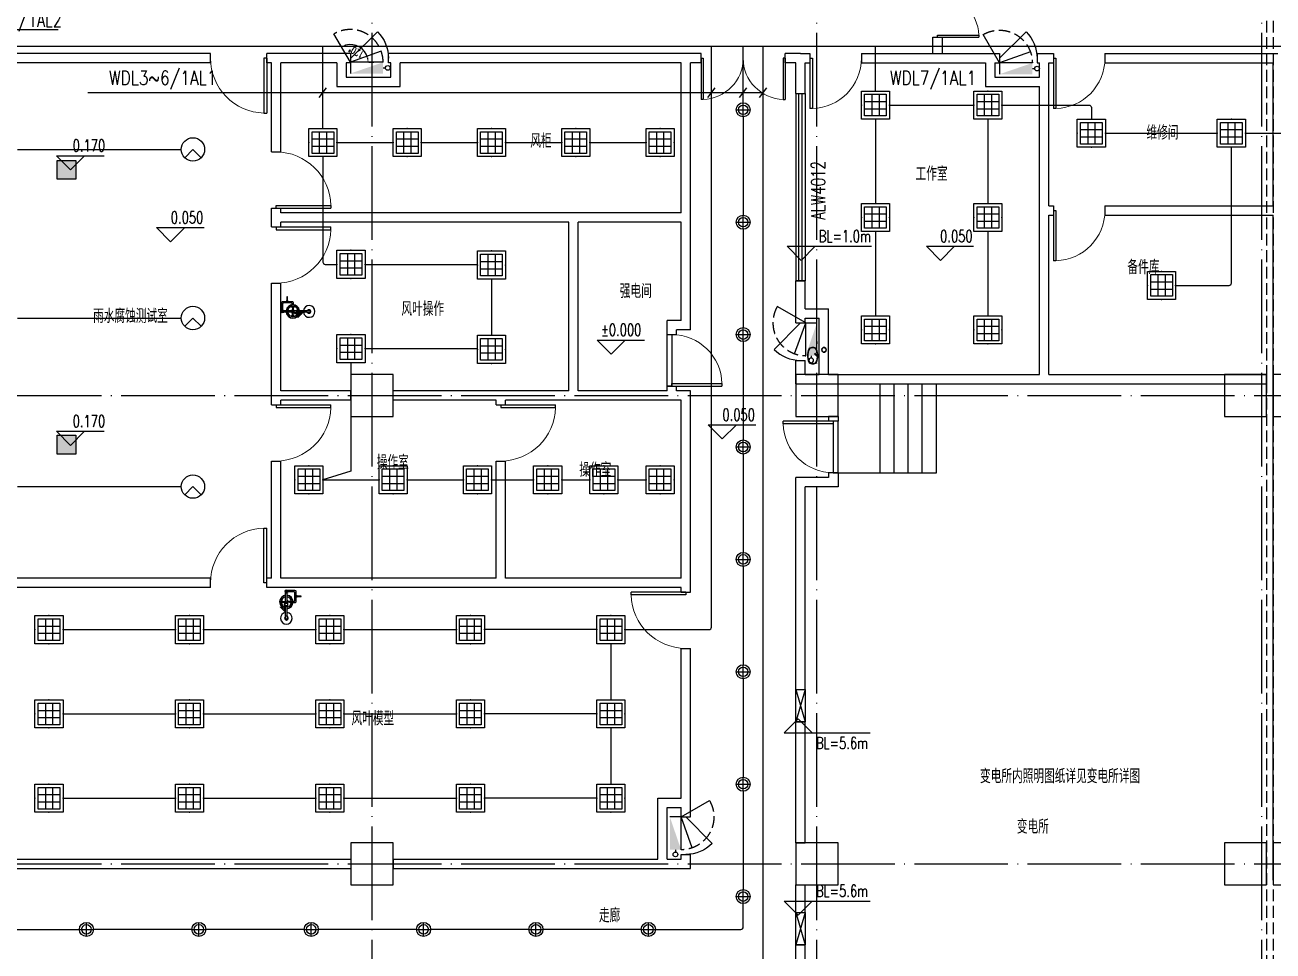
# Model space of a CAD drawing. Extents: x -621157 to 1764546, y -106808 to 741893.
# Drawn here: x 211588 to 238240, y 8138 to 27911 of the extents above; entities that cross this region are included whole.
import ezdxf
from ezdxf import colors
from ezdxf.entities.mleader import LeaderData, LeaderLine
from ezdxf.enums import TextEntityAlignment as Align
from ezdxf.math import Vec2, Vec3

# ---------------------------------------------------------------- set-up
doc = ezdxf.new("R2010")
doc.units = 0
doc.header["$LTSCALE"] = 1000
doc.header["$MEASUREMENT"] = 0
doc.linetypes.add('XREF-A-101-平面图_t3$0$DASH', pattern=[0.35, 0.25, -0.1])
doc.linetypes.add('XREF-A-101-平面图_t3$0$DOTE', pattern=[2.42, 2, -0.2, 0.02, -0.2])
for name, color, linetype in [('0-底图', 7, 'Continuous'), ('A-吊顶图及精装修区域', 7, 'Continuous'), ('EQUIP-照明', 3, 'Continuous'), ('I-LIGHT', 3, 'Continuous'), ('SIG_TEXT', 2, 'Continuous'), ('TEL_TEXT', 7, 'Continuous'), ('WIRE-照明', 4, 'Continuous'), ('XREF-A-101-平面图_t3$0$1212121', 8, 'Continuous'), ('XREF-A-101-平面图_t3$0$A-COLUMN', 8, 'Continuous'), ('XREF-A-101-平面图_t3$0$A-DIM_ELEV', 8, 'Continuous'), ('XREF-A-101-平面图_t3$0$A-DOTE', 8, 'Continuous'), ('XREF-A-101-平面图_t3$0$A-DRWD', 8, 'Continuous'), ('XREF-A-101-平面图_t3$0$A-DRWD-TEXT', 8, 'Continuous'), ('XREF-A-101-平面图_t3$0$A-GROUND', 8, 'Continuous'), ('XREF-A-101-平面图_t3$0$A-PUB_HATCH', 8, 'Continuous'), ('XREF-A-101-平面图_t3$0$A-ROOM-CH', 8, 'Continuous'), ('XREF-A-101-平面图_t3$0$A-STAIR', 8, 'Continuous'), ('XREF-A-101-平面图_t3$0$A-WALL', 8, 'Continuous'), ('XREF-A-101-平面图_t3$0$A-WINDOW', 8, 'Continuous'), ('XREF-A-101-平面图_t3$0$I-WALL-GYPSUM', 8, 'Continuous'), ('XREF-A-101-平面图_t3$0$M-HOLE', 8, 'Continuous'), ('XREF-A-101-平面图_t3$0$P-EQUIPMENT', 8, 'Continuous'), ('XREF-A-101-平面图_t3$0$P-FOUNDATION', 8, 'XREF-A-101-平面图_t3$0$DASH'), ('XREF-A-101-平面图_t3$0$家具-实验室家具', 8, 'Continuous'), ('XREF-A-101-平面图_t3$0$水-尺寸', 8, 'Continuous'), ('照明回路线', 1, 'Continuous'), ('设备-照明', 3, 'Continuous')]:
    doc.layers.add(name, color=color, linetype=linetype)
doc.styles.add('_TCH_LABEL', font='COMPLEX', dxfattribs={"bigfont": 'GBCBIG'})
doc.styles.add('_TEL_DIM', font='SIMPLEX', dxfattribs={"width": 0.8, "height": 3.5, "bigfont": 'HZTXT'})
doc.styles.add('DIM_FONT', font='ROMANS', dxfattribs={"width": 0.8, "bigfont": 'HZDXC'})
doc.styles.add('E-FST', font='txt.shx', dxfattribs={"width": 0.75, "height": 250, "bigfont": '@@gbcbig.shx'})
doc.styles.get("Standard").update_dxf_attribs({"font": 'romans.shx', "bigfont": 'HZDXC.SHX'})
doc.styles.add('XREF-A-101-平面图_t3$0$-HZDXCROMANS', font='ROMANS.shx', dxfattribs={"bigfont": 'HZDXC.shx'})
doc.styles.add('XREF-A-101-平面图_t3$0$A-DIM_T3', font='SIMPLEX', dxfattribs={"width": 0.705882, "bigfont": 'GBCBIG'})
doc.styles.add('XREF-A-101-平面图_t3$0$A-STANDARD', font='SIMPLEX', dxfattribs={"bigfont": 'GBCBIG'})
doc.styles.add('XREF-A-101-平面图_t3$0$A-WIN-LABEL', font='SIMPLEX', dxfattribs={"bigfont": 'GBCBIG'})
doc.styles.add('XZC', font='SIMPLEX.SHX', dxfattribs={"width": 0.7, "bigfont": 'hztxt.shx'})
doc.linetypes.add('Ground', pattern='A,0.75,-0.125,[135,sr.shx,S=0.1,R=0,X=-0.15,Y=0],0.125,-0.125', length=1.125)
doc.linetypes.add('LED_LINE', pattern='A,12.7,-5.08,["LED",XZC,S=2.54,R=0,X=-2.54,Y=-1.27],-6.35', length=24.13)
doc.dimstyles.get("Standard").update_dxf_attribs({"dimscale": 100, "dimtxt": 3.5, "dimasz": 1, "dimexe": 2.5, "dimexo": 3, "dimgap": 1.5, "dimtad": 1, "dimdec": 0, "dimzin": 0, "dimdsep": 46, "dimtxsty": 'Standard', "dimblk": 'ARCHTICK', "dimcen": 0.09, "dimadec": 0, "dimazin": 0, "dimtfac": 1, "dimtdec": 0, "dimtix": 1, "dimtmove": 2, "dimatfit": 3, "dimfxl": 0, "dimtolj": 1, "dimtzin": 0, "dimarcsym": 0})
doc.dimstyles.new('XREF-A-101-平面图_t3$0$A-DIM-ANGLE-50', dxfattribs={"dimscale": 50, "dimtxt": 2.975, "dimasz": 2, "dimexe": 2.5, "dimexo": 3, "dimgap": 1, "dimtad": 3, "dimdec": 0, "dimzin": 0, "dimdsep": 46, "dimtxsty": 'XREF-A-101-平面图_t3$0$A-DIM_T3', "dimcen": 0.09, "dimclrt": 7, "dimazin": 2, "dimtfac": 1, "dimtdec": 0, "dimtix": 1, "dimtmove": 2, "dimatfit": 3, "dimfxl": 0, "dimtolj": 1, "dimtzin": 0, "dimarcsym": 0})

# ---------------------------------------------------------------- blocks, each defined once
blk = doc.blocks.new('XREF-A-101-平面图_t3$0$轴网')
at = {"layer": 'XREF-A-101-平面图_t3$0$A-DOTE', "linetype": 'XREF-A-101-平面图_t3$0$DOTE'}
for p, q in [((19000, -3300), (19000, 43300)), ((28500, -3300), (28500, 43300)), ((38000, -3300), (38000, 43300)), ((-3300, 20000), (69800, 20000)), ((-3300, 10000), (69800, 10000))]:
    blk.add_line(p, q, dxfattribs=at)
blk = doc.blocks.new('XREF-A-101-平面图_t3$0$ROOM')
at = {"layer": 'XREF-A-101-平面图_t3$0$A-ROOM-CH', "style": 'XREF-A-101-平面图_t3$0$-HZDXCROMANS', "width": 0.6}
for tag, p in [('中文房间名称', (0, -1000)), ('英文房间名称', (0, -1500))]:
    blk.add_attdef(tag, text='', height=300, dxfattribs=at).set_placement(p, align=Align.CENTER)
blk = doc.blocks.new('XREF-A-101-平面图_t3$0$柱网1F')
at = {"layer": 'XREF-A-101-平面图_t3$0$A-COLUMN'}
for points in [[(18550, -20450), (19450, -20450), (19450, -19550), (18550, -19550)], [(28050, -20450), (28950, -20450), (28950, -19550), (28050, -19550)], [(37200, -20450), (38100, -20450), (38100, -19550), (37200, -19550)], [(38240, -20450), (39140, -20450), (39140, -19550), (38240, -19550)], [(18550, -30450), (19450, -30450), (19450, -29550), (18550, -29550)], [(28050, -30450), (28950, -30450), (28950, -29550), (28050, -29550)], [(37200, -30450), (38100, -30450), (38100, -29550), (37200, -29550)], [(38240, -30450), (39140, -30450), (39140, -29550), (38240, -29550)]]:
    blk.add_lwpolyline(points, close=True, dxfattribs=at)
blk = doc.blocks.new('*D25269')
at = {"layer": 'Defpoints', "color": 0}
for p in [(453, 823), (240, 700), (240, 454), (484, 409)]:
    blk.add_point(p, dxfattribs=at)
at = {"layer": 'XREF-A-101-平面图_t3$0$水-尺寸', "color": 0, "linetype": 'ByBlock', "lineweight": -2}
for p, q in [((583, 898), (677, 952)), ((240, 304), (240, 195))]:
    blk.add_line(p, q, dxfattribs=at)
blk.add_arc((240, 700), 380, 285.1271, 14.8729, dxfattribs=at)
at = {"layer": 'XREF-A-101-平面图_t3$0$水-尺寸', "color": 0}
for points in [[(623, 804), (592, 791), (569, 890)], [(337, 350), (341, 317), (240, 320)]]:
    blk.add_solid(points, dxfattribs=at)
at = {"layer": 'XREF-A-101-平面图_t3$0$水-尺寸', "color": 7, "insert": (461, 572), "char_height": 148.8, "attachment_point": 5, "rotation": 60, "style": 'XREF-A-101-平面图_t3$0$A-DIM_T3'}
blk.add_mtext('\\A1;120%%d', dxfattribs=at)
blk = doc.blocks.new('_ArchTick')
at = {"color": 0, "linetype": 'ByBlock', "const_width": 0.4}
blk.add_lwpolyline([(-0.5, -0.5), (0.5, 0.5)], dxfattribs=at)
blk = doc.blocks.new('*D25423')
at = {"layer": 'Defpoints', "color": 0}
blk.add_point((0, 0), dxfattribs=at)
blk.add_point((0, 0), dxfattribs=at)
blk.add_point((0, 0), dxfattribs=at)
blk.add_point((0, 0), dxfattribs=at)
at = {"layer": 'XREF-A-101-平面图_t3$0$水-尺寸', "color": 0, "linetype": 'ByBlock', "lineweight": -2}
blk.add_line((0, 300), (0, 250), dxfattribs=at)
blk.add_line((0, 300), (0, 250), dxfattribs=at)
blk.add_arc((0, 0), 0, 180, 180, dxfattribs=at)
at = {"layer": 'XREF-A-101-平面图_t3$0$水-尺寸', "color": 0, "linetype": 'ByBlock', "lineweight": -2, "xscale": 100, "yscale": 100, "zscale": 100}
for rotation in [90, 90.00000000000001]:
    blk.add_blockref('_ArchTick', (0, 0), dxfattribs=dict(at, rotation=rotation))
at = {"layer": 'XREF-A-101-平面图_t3$0$水-尺寸', "color": 0, "insert": (0, 0), "char_height": 350, "attachment_point": 5}
blk.add_mtext('\\A1;0%%d', dxfattribs=at)
blk = doc.blocks.new('XREF-A-101-平面图_t3$0$rtgvb')
at = {"layer": 'XREF-A-101-平面图_t3$0$P-FOUNDATION', "color": 213, "linetype": 'Continuous'}
for points in [[(0, 0), (200, 0), (200, -690), (0, -690)], [(0, -4765), (200, -4765), (200, -5455), (0, -5455)]]:
    blk.add_lwpolyline(points, close=True, dxfattribs=at)
for points in [[(200, 0), (0, -690)], [(0, 0), (200, -690)], [(200, -4765), (0, -5455)], [(0, -4765), (200, -5455)]]:
    blk.add_lwpolyline(points, dxfattribs=at)
blk = doc.blocks.new('XREF-A-101-平面图_t3$0$Shower_plan')
at = {"layer": 'XREF-A-101-平面图_t3$0$1212121'}
for p, q in [((-20, -112), (-20, -94)), ((-16, -314), (-16, -120)), ((16, -314), (16, -120)), ((20, -112), (20, -94)), ((164, -90), (164, -66)), ((184, -114), (208, -114)), ((212, -177), (208, -177)), ((212, -199), (208, -199)), ((215, -184), (220, -184)), ((215, -193), (220, -193)), ((-94, -290), (-90, -290)), ((-75, -301), (-18, -302)), ((-75, -315), (-22, -315)), ((-34, -355), (-31, -355)), ((-34, -361), (-31, -361)), ((-16, -607), (-16, -396)), ((16, -607), (16, -396)), ((75, -302), (17, -302)), ((75, -316), (22, -316)), ((94, -327), (90, -327)), ((160, -297), (160, -321)), ((184, -274), (208, -274))]:
    blk.add_line(p, q, dxfattribs=at)
for points in [[(-22, -120), (-22, -112), (22, -112), (22, -120)], [(-37, -500), (-34, -500), (-34, -346), (-37, -346)], [(24, -388), (-24, -388), (-24, -338), (-22, -336), (22, -336), (24, -338)]]:
    blk.add_lwpolyline(points, close=True, dxfattribs=at)
for points in [[(143, -321), (184, -321, 0.414214), (208, -297), (208, -90, 0.414214), (184, -66), (23, -66)], [(143, -297), (160, -297, 0.414214), (184, -273), (184, -114, 0.414214), (160, -90), (23, -90)], [(-16, -530), (-128, -419, -1), (-122, -414)], [(-122, -414), (-53, -483, -1)], [(-111, -308, -0.092425), (-109, -301, -0.095768), (-106, -295, -0.100909), (-101, -292, -0.104872), (-94, -290, -0.001591), (-94, -290, -0.100909)], [(-93, -325, -0.034962), (-95, -325, -0.104872), (-101, -324, -0.100909), (-106, -320, -0.095768), (-110, -314, -0.092425), (-111, -308, -0.092425)], [(-37, -491), (-54, -491, -1), (-54, -483), (-37, -483)], [(-45, -491), (-16, -519, -1)], [(-37, -349, 0.153738), (-38, -347), (-43, -347, 0.078248), (-44, -349), (-44, -364, 0.153738), (-43, -367), (-38, -367, 0.153738), (-37, -364)], [(-23, -388), (-23, -395, 0.154019), (-19, -396), (19, -396, 0.154019), (23, -395), (23, -388)], [(92, -292, -0.034962), (94, -292, -0.104872), (100, -293, -0.100909), (106, -297, -0.095768), (109, -303, -0.092425), (110, -310, -0.092425)], [(110, -310, -0.092425), (109, -316, -0.095768), (105, -322, -0.100909), (100, -326, -0.104872), (94, -327, -0.001591), (94, -327, -0.100909)]]:
    blk.add_lwpolyline(points, format="xyb", dxfattribs=at)
for points in [[(212, -177), (214, -177), (215, -179), (215, -198), (214, -199)], [(212, -199), (214, -199), (215, -198), (215, -179), (214, -177)], [(-34, -491), (-28, -491), (-28, -483), (-34, -483)], [(-24, -371), (-31, -371), (-31, -346), (-24, -346)], [(-22, -336), (-22, -314), (22, -314), (22, -336)], [(-31, -657), (-20, -637)], [(20, -637), (31, -657), (16, -684), (-16, -684), (-31, -657)]]:
    blk.add_lwpolyline(points, dxfattribs=at)
for points in [[(221, -201), (229, -201, 0.414214), (231, -199), (231, -194, -0.414214), (232, -193), (313, -193, 0.414214), (313, -192), (313, -185, 0.414214), (313, -184), (232, -184, -0.414214), (231, -183), (231, -177, 0.414214), (229, -176), (221, -176, 0.414214), (220, -177), (220, -199, 0.414214)], [(-106, -308, -0.092425), (-105, -301, -0.095768), (-102, -295, -0.100909), (-96, -292, -0.104872), (-90, -290, -0.104872), (-84, -292, -0.100909), (-79, -296, -0.095768), (-75, -301, -0.092425), (-74, -308, -0.092425), (-75, -315, -0.095768), (-79, -320, -0.100909), (-84, -324, -0.104872), (-90, -325, -0.104872), (-97, -324, -0.100909), (-102, -320, -0.095768), (-105, -314, -0.092425)], [(106, -310, -0.092425), (105, -316, -0.095768), (101, -322, -0.100909), (96, -326, -0.104872), (90, -327, -0.104872), (84, -325, -0.100909), (78, -322, -0.095768), (75, -316, -0.092425), (74, -309, -0.092425), (75, -303, -0.095768), (78, -297, -0.100909), (84, -293, -0.104872), (90, -292, -0.104872), (96, -293, -0.100909), (101, -297, -0.095768), (105, -303, -0.092425)], [(-20, -657), (-20, -607), (20, -607), (20, -657, -1)]]:
    blk.add_lwpolyline(points, format="xyb", close=True, dxfattribs=at)
for centre, radius in [((0, -78), 26.3), ((0, -78), 16.4), ((-60, -481), 3.91)]:
    blk.add_circle(centre, radius, dxfattribs=at)
for centre, radius, start, end in [((0, -309), 144, 96.5663, 263.4343), ((0, -309), 139, 96.804, 263.1966), ((0, -309), 111, 98.3801, 261.6205), ((0, -309), 144, 276.5663, 83.4343), ((0, -309), 139, 276.804, 83.1966), ((0, -309), 111, 278.6256, 81.375), ((0, -309), 36, 116.7475, 168.6934), ((0, -309), 36, 190.3072, 231.764), ((0, -309), 18.8, 149.7809, 195.9711), ((0, -309), 36, 10.3072, 62.4104), ((0, -309), 18.8, 344.0295, 27.2237), ((0, -309), 36, 308.7702, 348.6934), ((0, -657), 125, 97.5816, 82.419), ((0, -657), 37.5, 121.3804, 58.6121)]:
    blk.add_arc(centre, radius, start, end, dxfattribs=at)
blk = doc.blocks.new('XREF-A-101-平面图_t3$0$G$C45C07046')
at = {"layer": 'XREF-A-101-平面图_t3$0$家具-实验室家具', "color": 252}
for p, rotation in [((116999, 21794), 90.00000001293951), ((117170, 15900), 1.293952563271051e-08)]:
    blk.add_blockref('XREF-A-101-平面图_t3$0$Shower_plan', p, dxfattribs=dict(at, rotation=rotation))
blk = doc.blocks.new('XREF-A-101-平面图_t3$0$DOOR2DLIB$SYSLIB$00000107')
at = {"color": 0}
for p, q in [((0.45, 0.975), (0.5, 0.975)), ((0.45, 0), (0.45, 0.975)), ((0.5, 0), (0.5, 0.975)), ((0.5, 0), (0.45, 0))]:
    blk.add_line(p, q, dxfattribs=at)
at = {"color": 0, "lineweight": 13}
blk.add_arc((0.475, 0), 0.975, 91.4693, 180, dxfattribs=at)
blk = doc.blocks.new('XREF-A-101-平面图_t3$0$DOOR2DLIB$SYSLIB$00000108')
at = {"color": 0}
for p, q in [((-0.5, 0), (-0.5, 0.4875)), ((-0.475, 0.4875), (-0.5, 0.4875)), ((-0.475, 0), (-0.475, 0.4875)), ((0.475, 0), (0.475, 0.4875)), ((0.475, 0.4875), (0.5, 0.4875)), ((0.5, 0), (0.5, 0.4875)), ((-0.5, 0), (-0.475, 0)), ((0.5, 0), (0.475, 0))]:
    blk.add_line(p, q, dxfattribs=at)
at = {"color": 0, "lineweight": 13}
for centre, start, end in [((-0.4875, 0), 0, 88.53072), ((0.4875, 0), 91.46928, 180)]:
    blk.add_arc(centre, 0.4875, start, end, dxfattribs=at)
blk = doc.blocks.new('XREF-A-101-平面图_t3$0$DOOR2DLIB$SYSLIB$00000101')
at = {"color": 0}
blk.add_line((0.5, 0), (-0.207, 0.707), dxfattribs=at)
blk.add_arc((0.5, 0), 1, 135, 180, dxfattribs=at)
blk = doc.blocks.new('XREF-A-101-平面图_t3$0$WINDOW2DLIB$DYNSTYLE$00000005')
at = {"color": 0}
for points in [[(-0.5, 0.5), (-0.5, -0.5)], [(-0.5, 0.5), (0.5, 0.5)], [(0.5, -0.5), (0.5, 0.5)], [(0.5, 0.1667), (-0.5, 0.1667)], [(0.5, -0.1667), (-0.5, -0.1667)], [(-0.5, -0.5), (0.5, -0.5)]]:
    blk.add_lwpolyline(points, dxfattribs=at)
blk = doc.blocks.new('筒灯')
at = {"color": 8}
for p, q in [((150, 0), (-150, 0)), ((0, 150), (0, -150))]:
    blk.add_line(p, q, dxfattribs=at)
blk.add_circle((0, 0), 150)
blk.add_circle((0, 0), 102, dxfattribs=at)
blk = doc.blocks.new('HC002569125682')
at = {"layer": 'EQUIP-照明', "color": 0}
for q in [(-1.77, -1.77), (1.77, -1.77)]:
    blk.add_line((0, 0), q, dxfattribs=at)
blk.add_circle((0, 0), 2.5, dxfattribs=at)
at = {"color": 0, "width": 0.7}
blk.add_attdef('PSFHATT', (2.52, -2.5), '', height=0.025, dxfattribs=at)
at = {"layer": 'EQUIP-照明', "color": 0, "style": '_TCH_LABEL', "flags": 9}
blk.add_attdef('A', (0, 0), '', height=0.0001, dxfattribs=at)
blk = doc.blocks.new('$equip$00001153')
for p, q in [((-0.5, 0.5), (0.5, 0.5)), ((-0.5, -0.5), (-0.5, 0.5)), ((0.5, 0.5), (0.5, -0.5)), ((-0.385, 0.385), (0.385, 0.385)), ((-0.385, -0.385), (-0.385, 0.385)), ((-0.385, 0.128), (0.385, 0.128)), ((-0.129, 0.385), (-0.129, -0.385)), ((0.128, 0.385), (0.128, -0.385)), ((0.385, 0.385), (0.385, -0.385)), ((-0.385, -0.129), (0.385, -0.129)), ((0.385, -0.385), (-0.385, -0.385)), ((0.5, -0.5), (-0.5, -0.5))]:
    blk.add_line(p, q)
for p in [(0, 0.5), (-0.5, 0), (0.5, 0), (0, -0.5)]:
    blk.add_point(p)
at = {"layer": 'TEL_TEXT', "style": '_TEL_DIM', "flags": 1}
blk.add_attdef('A', text='', height=0.00002, dxfattribs=at).set_placement((0, 0), align=Align.MIDDLE_CENTER)
blk = doc.blocks.new('G$C47A28A43')
at = {"layer": 'EQUIP-照明', "xscale": 600.000000002794, "yscale": 600.0000000027358, "zscale": 600.0000000027285}
for p in [(29750, -13800), (32150, -13800), (34360, -14400), (37350, -14400), (17950, -14600), (19750, -14600), (21550, -14600), (23350, -14600), (25150, -14600), (29750, -16200), (32150, -16200), (18550, -17200), (21550, -17215), (35860, -17650), (29750, -18600), (32150, -18600), (18550, -19000), (21550, -19015), (17650, -21800), (19450, -21800), (21250, -21800), (22750, -21800), (23950, -21800), (25150, -21800), (12100, -25000), (15100, -25000), (18100, -25000), (21100, -25000), (24100, -25000), (12100, -26800), (15100, -26800), (18100, -26800), (21100, -26800), (24100, -26800), (12100, -28600), (15100, -28600), (18100, -28600), (21100, -28600), (24100, -28600)]:
    blk.add_blockref('$equip$00001153', p, dxfattribs=at)
blk = doc.blocks.new('_Oblique')
at = {"color": 0, "linetype": 'ByBlock', "lineweight": -2}
blk.add_line((-0.5, -0.5), (0.5, 0.5), dxfattribs=at)
blk = doc.blocks.new('XREF-A-101-平面图_t3$0$单出口消火栓新-M')
for p, q in [((240, 700), (846.2, 1050)), ((240, 700), (0, 700)), ((479.4, 42.2), (240, 700)), ((240, 0), (240, 700))]:
    blk.add_line(p, q)
at = {"color": 0, "linetype": 'XREF-A-101-平面图_t3$0$DASH'}
blk.add_arc((240, 700), 700, 270, 30, dxfattribs=at)
blk.add_solid([(240, 0), (0, 0), (0, 700)])
at = {"layer": 'XREF-A-101-平面图_t3$0$水-尺寸', "linetype": 'ByBlock'}
dim = blk.add_angular_dim_3p(base=(484.1724, 409.0066), center=(240, 700), p1=(240, 453.7576), p2=(453.2522, 823.1212), dimstyle='XREF-A-101-平面图_t3$0$A-DIM-ANGLE-50', override={"dimtix": 0}, dxfattribs=at)
dim.commit()
dim.dimension.update_dxf_attribs({"geometry": '*D25269', "text_midpoint": (461.2607, 572.2551)})
blk = doc.blocks.new('XREF-A-101-平面图_t3$0$')
at = {"layer": 'XREF-A-101-平面图_t3$0$P-EQUIPMENT', "color": 10}
blk.add_line((0, 120), (50, 120), dxfattribs=at)
at = {"layer": 'XREF-A-101-平面图_t3$0$P-EQUIPMENT'}
blk.add_circle((100, 120), 50, dxfattribs=at)
at = {"layer": 'XREF-A-101-平面图_t3$0$P-EQUIPMENT', "rotation": 90}
blk.add_blockref('XREF-A-101-平面图_t3$0$单出口消火栓新-M', (0, 0), dxfattribs=at)
blk = doc.blocks.new('XREF-A-101-平面图_t3$0$单出口消火栓新')
for p, q in [((-240, 700), (-846.2, 1050)), ((-479.4, 42.2), (-240, 700)), ((-240, 0), (-240, 700)), ((-240, 700), (0, 700))]:
    blk.add_line(p, q)
at = {"color": 0, "linetype": 'XREF-A-101-平面图_t3$0$DASH'}
blk.add_arc((-240, 700), 700, 150, 270, dxfattribs=at)
blk.add_solid([(-240, 0), (0, 0), (0, 700)])
at = {"layer": 'XREF-A-101-平面图_t3$0$水-尺寸', "linetype": 'ByBlock'}
dim = blk.add_angular_dim_3p(base=(0, 0), center=(0, 0), p1=(0, 0), p2=(0, 0), dimstyle='Standard', dxfattribs=at)
dim.commit()
dim.dimension.update_dxf_attribs({"geometry": '*D25423', "text_midpoint": (0, 0)})
blk = doc.blocks.new('*U25256')
at = {"layer": 'XREF-A-101-平面图_t3$0$P-EQUIPMENT', "color": 10}
blk.add_line((0, 120), (50, 120), dxfattribs=at)
at = {"layer": 'XREF-A-101-平面图_t3$0$P-EQUIPMENT'}
blk.add_circle((100, 120), 50, dxfattribs=at)
at = {"layer": 'XREF-A-101-平面图_t3$0$P-EQUIPMENT', "xscale": -1, "rotation": 90}
blk.add_blockref('XREF-A-101-平面图_t3$0$单出口消火栓新', (0, 0), dxfattribs=at)
blk = doc.blocks.new('XREF-A-101-平面图_t3$0$G$C156FCA62')
at = {"layer": 'XREF-A-101-平面图_t3$0$P-EQUIPMENT'}
for name, p in [('XREF-A-101-平面图_t3$0$', (19236, 26874)), ('*U25256', (33100, 26860))]:
    blk.add_blockref(name, p, dxfattribs=at)
at = {"layer": 'XREF-A-101-平面图_t3$0$P-EQUIPMENT', "xscale": -1, "rotation": 89.99999999999982}
blk.add_blockref('*U25256', (28500, 20850), dxfattribs=at)
at = {"layer": 'XREF-A-101-平面图_t3$0$P-EQUIPMENT', "rotation": 270}
blk.add_blockref('*U25256', (25359, 10300), dxfattribs=at)
blk = doc.blocks.new('*U25374')
at = {"layer": 'XREF-A-101-平面图_t3$0$P-EQUIPMENT', "color": 10}
blk.add_line((0, 120), (50, 120), dxfattribs=at)
at = {"layer": 'XREF-A-101-平面图_t3$0$P-EQUIPMENT'}
blk.add_circle((100, 120), 50, dxfattribs=at)
at = {"layer": 'XREF-A-101-平面图_t3$0$P-EQUIPMENT', "xscale": -1, "rotation": 90}
blk.add_blockref('XREF-A-101-平面图_t3$0$单出口消火栓新', (0, 0), dxfattribs=at)
blk = doc.blocks.new('XREF-A-101-平面图_t3$0$G$C646F86AA')
at = {"layer": 'XREF-A-101-平面图_t3$0$P-EQUIPMENT'}
for name, p in [('XREF-A-101-平面图_t3$0$', (19236, 26874)), ('*U25374', (33100, 26860))]:
    blk.add_blockref(name, p, dxfattribs=at)
at = {"layer": 'XREF-A-101-平面图_t3$0$P-EQUIPMENT', "xscale": -1, "rotation": 89.99999999999982}
blk.add_blockref('*U25374', (28500, 20850), dxfattribs=at)
at = {"layer": 'XREF-A-101-平面图_t3$0$P-EQUIPMENT', "rotation": 270}
blk.add_blockref('*U25374', (25359, 10300), dxfattribs=at)
blk = doc.blocks.new('XREF-A-101-平面图_t3')
at = {"layer": 'XREF-A-101-平面图_t3$0$A-PUB_HATCH'}
h = blk.add_hatch(dxfattribs=at)
h.set_pattern_fill('DOTS', color=256, scale=30)
h.set_pattern_definition([(0, (0, 0), (23.8125, 47.625), [0, -47.625])])
h.paths.add_polyline_path([(212275, 25020), (212675, 25020), (212675, 24620), (212275, 24620)])
h.paths.add_polyline_path([(208600, 25020), (209000, 25020), (209000, 24620), (208600, 24620)])
h.paths.add_polyline_path([(210000, 25020), (210400, 25020), (210400, 24620), (210000, 24620)])
h.paths.add_polyline_path([(212275, 19150), (212675, 19150), (212675, 18750), (212275, 18750)])
h.paths.add_polyline_path([(206245, 25020), (206645, 25020), (206645, 24620), (206245, 24620)])
h.paths.add_polyline_path([(210000, 19150), (210400, 19150), (210400, 18750), (210000, 18750)])
h.paths.add_polyline_path([(208600, 19150), (209000, 19150), (209000, 18750), (208600, 18750)])
h.paths.add_polyline_path([(203890, 25020), (204290, 25020), (204290, 24620), (203890, 24620)])
h.paths.add_polyline_path([(206245, 20200), (206645, 20200), (206645, 19800), (206245, 19800)])
h.paths.add_polyline_path([(206245, 19150), (206645, 19150), (206645, 18750), (206245, 18750)])
h.paths.add_polyline_path([(203890, 19150), (204290, 19150), (204290, 18750), (203890, 18750)])
h.paths.add_polyline_path([(207050, 21230), (207550, 21230), (207550, 20730), (207050, 20730)])
h.paths.add_polyline_path([(205350, 21230), (205850, 21230), (205850, 20730), (205350, 20730)])
h.paths.add_polyline_path([(205350, 22930), (205850, 22930), (205850, 22430), (205350, 22430)])
h.paths.add_polyline_path([(207050, 22930), (207550, 22930), (207550, 22430), (207050, 22430)])
at = {"layer": 'XREF-A-101-平面图_t3$0$A-DIM_ELEV'}
for p, q in [((212558, 24820), (212258, 25120)), ((212258, 25120), (213282, 25120)), ((212558, 24820), (212858, 25120)), ((214699, 23284), (214399, 23584)), ((214399, 23584), (215412, 23584)), ((214699, 23284), (214999, 23584)), ((228163, 22885), (227863, 23185)), ((227863, 23185), (229663, 23185)), ((228163, 22885), (228463, 23185)), ((231140, 22885), (230840, 23185)), ((230840, 23185), (231841, 23185)), ((231140, 22885), (231440, 23185)), ((224107, 20884), (223807, 21184)), ((223807, 21184), (224820, 21184)), ((224107, 20884), (224407, 21184)), ((212558, 18935), (212258, 19235)), ((212258, 19235), (213282, 19235)), ((212558, 18935), (212858, 19235)), ((226479, 19072), (226179, 19372)), ((226179, 19372), (227192, 19372)), ((226479, 19072), (226779, 19372)), ((228100, 13097), (227800, 12797)), ((228100, 13097), (228400, 12797)), ((227800, 12797), (229635, 12797)), ((228100, 8905), (227800, 9205)), ((227800, 9205), (229635, 9205)), ((228100, 8905), (228400, 9205))]:
    blk.add_line(p, q, dxfattribs=at)
at = {"layer": 'XREF-A-101-平面图_t3$0$A-GROUND', "linetype": 'XREF-A-101-平面图_t3$0$DASH'}
for points in [[(238100, 39200), (238100, 600)], [(238240, 39200), (238240, 600)]]:
    blk.add_lwpolyline(points, dxfattribs=at)
at = {"layer": 'XREF-A-101-平面图_t3$0$A-STAIR'}
for points in [[(228950, 18350), (231050, 18350), (231050, 20250)], [(229850, 18350), (229850, 20250)], [(230150, 18350), (230150, 20250)], [(230450, 18350), (230450, 20250)], [(230750, 18350), (230750, 20250)], [(231050, 18350), (231050, 20250)]]:
    blk.add_lwpolyline(points, dxfattribs=at)
at = {"layer": 'XREF-A-101-平面图_t3$0$A-WALL'}
for p, q in [((215550, 27300), (202900, 27300)), ((216950, 27300), (216750, 27300)), ((218350, 27300), (216950, 27300)), ((218550, 27300), (218350, 27300)), ((219500, 27300), (219350, 27300)), ((225700, 27300), (219500, 27300)), ((226025, 27300), (225700, 27300)), ((228150, 27300), (227825, 27300)), ((228150, 27300), (228350, 27300)), ((229450, 27300), (232200, 27300)), ((232200, 27300), (232400, 27300)), ((233200, 27300), (233350, 27300)), ((233350, 27300), (233550, 27300)), ((234650, 27300), (238340, 27300)), ((215550, 27100), (202800, 27100)), ((216850, 27100), (216750, 27100)), ((216850, 25200), (216850, 27100)), ((217050, 25200), (217050, 27100)), ((218250, 27100), (217050, 27100)), ((218250, 27100), (218250, 26600)), ((218450, 27100), (218450, 26800)), ((218550, 27100), (218450, 27100)), ((219400, 27100), (219350, 27100)), ((219400, 26800), (219400, 27100)), ((219600, 26600), (219600, 27100)), ((225600, 27100), (219600, 27100)), ((225600, 23900), (225600, 27100)), ((225800, 23800), (225800, 27100)), ((226025, 27100), (225800, 27100)), ((228050, 27100), (227825, 27100)), ((228050, 26450), (228050, 27100)), ((228250, 26450), (228250, 27100)), ((228250, 27100), (228350, 27100)), ((229450, 27100), (232100, 27100)), ((232100, 27100), (232100, 26600)), ((232300, 27100), (232300, 26800)), ((232300, 27100), (232400, 27100)), ((233200, 27100), (233250, 27100)), ((233250, 26800), (233250, 27100)), ((233450, 26700), (233450, 27100)), ((233450, 27100), (233550, 27100)), ((234650, 27100), (238240, 27100)), ((238240, 24050), (238240, 27100)), ((218450, 26800), (219400, 26800)), ((232300, 26800), (233250, 26800)), ((233450, 24050), (233450, 26700)), ((218250, 26600), (219600, 26600)), ((232100, 26600), (233250, 26600)), ((233250, 23950), (233250, 26600)), ((216850, 23800), (216850, 24000)), ((217050, 23900), (217050, 24000)), ((233450, 24050), (233550, 24050)), ((234650, 24050), (238240, 24050)), ((216850, 23600), (216850, 23800)), ((223300, 23900), (217050, 23900)), ((225600, 23900), (223300, 23900)), ((225800, 21400), (225800, 23800)), ((233250, 20450), (233250, 23950)), ((233450, 20450), (233450, 23850)), ((233450, 23850), (233550, 23850)), ((234650, 23850), (238240, 23850)), ((238240, 14600), (238240, 23850)), ((223200, 23700), (217050, 23700)), ((217050, 23600), (217050, 23700)), ((223200, 20100), (223200, 23700)), ((223400, 20100), (223400, 23700)), ((225600, 23700), (223400, 23700)), ((225600, 21600), (225600, 23700)), ((216850, 20000), (216850, 22400)), ((217050, 20100), (217050, 22400)), ((228050, 21750), (228050, 22450)), ((228250, 21850), (228250, 22450)), ((225600, 21600), (225300, 21600)), ((225300, 21300), (225300, 21600)), ((228050, 21550), (228050, 21750)), ((228250, 21850), (228750, 21850)), ((228250, 21650), (228550, 21650)), ((228250, 21550), (228250, 21650)), ((228550, 20450), (228550, 21650)), ((228750, 20450), (228750, 21850)), ((225800, 21400), (225500, 21400)), ((225500, 21300), (225500, 21400)), ((228050, 20250), (228050, 20750)), ((228250, 20450), (228250, 20750)), ((228250, 20450), (228550, 20450)), ((228750, 20450), (233250, 20450)), ((233450, 20450), (238100, 20450)), ((238100, 20450), (238100, 20250)), ((216850, 19800), (216850, 20000)), ((218550, 20100), (217050, 20100)), ((218550, 19900), (218550, 20100)), ((221750, 20100), (219450, 20100)), ((219450, 19900), (219450, 20100)), ((223200, 20100), (221750, 20100)), ((225300, 20100), (223400, 20100)), ((225300, 20100), (225300, 20200)), ((225500, 20100), (225500, 20200)), ((225800, 20100), (225500, 20100)), ((225800, 16000), (225800, 20100)), ((228050, 20250), (228650, 20250)), ((228650, 20250), (233350, 20250)), ((233350, 20250), (238100, 20250)), ((218550, 19900), (217050, 19900)), ((217050, 19800), (217050, 19900)), ((221650, 19900), (219450, 19900)), ((221650, 19800), (221650, 19900)), ((221850, 19800), (221850, 19900)), ((223300, 19900), (221850, 19900)), ((225400, 19900), (223300, 19900)), ((225600, 19900), (225400, 19900)), ((225600, 16100), (225600, 19900)), ((228750, 19550), (228750, 19450)), ((228950, 19550), (228750, 19550)), ((228950, 19550), (228950, 19450)), ((216850, 16100), (216850, 18600)), ((217050, 16100), (217050, 18600)), ((221650, 16100), (221650, 18600)), ((221850, 16100), (221850, 18600)), ((228750, 18250), (228050, 18250)), ((228050, 13725), (228050, 18250)), ((228750, 18350), (228750, 18250)), ((228950, 18350), (228950, 18050)), ((228950, 18050), (228250, 18050)), ((228250, 13725), (228250, 18050)), ((215550, 16100), (211050, 16100)), ((216850, 16100), (216750, 16100)), ((221650, 16100), (217050, 16100)), ((225600, 16100), (221850, 16100)), ((225800, 15800), (225800, 16000)), ((215550, 15900), (211150, 15900)), ((216950, 15900), (216750, 15900)), ((221750, 15900), (216950, 15900)), ((225600, 15900), (221750, 15900)), ((225600, 15800), (225600, 15900)), ((225600, 11400), (225600, 14600)), ((225800, 11300), (225800, 14600)), ((238240, 9650), (238240, 14600)), ((228050, 13725), (228250, 13725)), ((228050, 10450), (228050, 13035)), ((228050, 13035), (228250, 13035)), ((228250, 10450), (228250, 13035)), ((225100, 10100), (225100, 11400)), ((225100, 11400), (225600, 11400)), ((225300, 10100), (225300, 11200)), ((225300, 11200), (225600, 11200)), ((225600, 11000), (225600, 11200)), ((225800, 11000), (225800, 11300)), ((228050, 10450), (228250, 10450)), ((225600, 10100), (225600, 10200)), ((225800, 9900), (225800, 10200)), ((209950, 10100), (218550, 10100)), ((209950, 9900), (218550, 9900)), ((218550, 10100), (218550, 9900)), ((219450, 10100), (225100, 10100)), ((219450, 10100), (219450, 9900)), ((219450, 9900), (225200, 9900)), ((225200, 9900), (225800, 9900)), ((225300, 10100), (225600, 10100)), ((228050, 8960), (228050, 9550)), ((228050, 9550), (228250, 9550)), ((228250, 8960), (228250, 9550)), ((228050, 8960), (228250, 8960)), ((228050, 7300), (228050, 8270)), ((228050, 8270), (228250, 8270)), ((228250, 7200), (228250, 8270))]:
    blk.add_line(p, q, dxfattribs=at)
for points in [[(215550, 27100), (215550, 27300)], [(216750, 27100), (216750, 27300)], [(218550, 27100), (218550, 27300)], [(219350, 27100), (219350, 27300)], [(226025, 27100), (226025, 27300)], [(227825, 27100), (227825, 27300)], [(228350, 27300), (228350, 27100)], [(229450, 27300), (229450, 27100)], [(232400, 27300), (232400, 27100)], [(233200, 27300), (233200, 27100)], [(233550, 27300), (233550, 27100)], [(234650, 27300), (234650, 27100)], [(228050, 26450), (228250, 26450)], [(216850, 25200), (217050, 25200)], [(216850, 24000), (217050, 24000)], [(233550, 24050), (233550, 23850)], [(234650, 24050), (234650, 23850)], [(216850, 23600), (217050, 23600)], [(216850, 22400), (217050, 22400)], [(228050, 22450), (228250, 22450)], [(228050, 21550), (228250, 21550)], [(225300, 21300), (225500, 21300)], [(228050, 20750), (228250, 20750)], [(225300, 20200), (225500, 20200)], [(216850, 19800), (217050, 19800)], [(221650, 19800), (221850, 19800)], [(228950, 19450), (228750, 19450)], [(216850, 18600), (217050, 18600)], [(221650, 18600), (221850, 18600)], [(228950, 18350), (228750, 18350)], [(215550, 15900), (215550, 16100)], [(216750, 15900), (216750, 16100)], [(225600, 15800), (225800, 15800)], [(225600, 14600), (225800, 14600)], [(225600, 11000), (225800, 11000)], [(225600, 10200), (225800, 10200)]]:
    blk.add_lwpolyline(points, dxfattribs=at)
at = {"layer": 'XREF-A-101-平面图_t3$0$A-WINDOW'}
for points in [[(225300, 21300), (225400, 21300), (225400, 20200), (225300, 20200)], [(228950, 19450), (228850, 19450), (228850, 18350), (228950, 18350)]]:
    blk.add_lwpolyline(points, close=True, dxfattribs=at)
at = {"layer": 'XREF-A-101-平面图_t3$0$I-WALL-GYPSUM'}
for p, q in [((230978, 27300), (230978, 27650)), ((231178, 27300), (231178, 27650)), ((230978, 27300), (231178, 27300))]:
    blk.add_line(p, q, dxfattribs=at)
blk.add_lwpolyline([(230978, 27650), (231178, 27650)], dxfattribs=at)
at = {"layer": 'XREF-A-101-平面图_t3$0$M-HOLE'}
for points in [[(212275, 25020), (212675, 25020), (212675, 24620), (212275, 24620)], [(212275, 19150), (212675, 19150), (212675, 18750), (212275, 18750)]]:
    blk.add_lwpolyline(points, close=True, dxfattribs=at)
for name, p in [('XREF-A-101-平面图_t3$0$rtgvb', (228050, 13725)), ('XREF-A-101-平面图_t3$0$G$C156FCA62', (200000, 0)), ('XREF-A-101-平面图_t3$0$G$C646F86AA', (200000, 0)), ('XREF-A-101-平面图_t3$0$G$C646F86AA', (200000, 0)), ('XREF-A-101-平面图_t3$0$G$C45C07046', (100000, 0))]:
    blk.add_blockref(name, p)
at = {"layer": 'XREF-A-101-平面图_t3$0$A-COLUMN'}
blk.add_blockref('XREF-A-101-平面图_t3$0$柱网1F', (200000, 40000), dxfattribs=at)
at = {"layer": 'XREF-A-101-平面图_t3$0$A-DOTE'}
blk.add_blockref('XREF-A-101-平面图_t3$0$轴网', (200000, 0), dxfattribs=at)
at = {"layer": 'XREF-A-101-平面图_t3$0$A-DRWD'}
ref = blk.add_blockref('XREF-A-101-平面图_t3$0$WINDOW2DLIB$DYNSTYLE$00000005', (228150, 24450), dxfattribs=dict(at, xscale=-4000, yscale=200, zscale=-4000, rotation=90))
ref.add_attrib('A0', 'ALW4012', (228674, 23755), dxfattribs={"layer": 'XREF-A-101-平面图_t3$0$A-DRWD-TEXT', "height": 297.5, "rotation": 90, "style": 'XREF-A-101-平面图_t3$0$A-WIN-LABEL', "width": 0.705882})
at = {"layer": 'XREF-A-101-平面图_t3$0$A-ROOM-CH'}
ref = blk.add_blockref('XREF-A-101-平面图_t3$0$ROOM', (222606, 26287), dxfattribs=at)
ref.add_attrib('中文房间名称', '风柜', dxfattribs={"height": 300, "style": 'XREF-A-101-平面图_t3$0$-HZDXCROMANS', "width": 0.8}).set_placement((222606, 25287), align=Align.CENTER)
ref = blk.add_blockref('XREF-A-101-平面图_t3$0$ROOM', (235878, 26462), dxfattribs=at)
ref.add_attrib('中文房间名称', '维修间', dxfattribs={"height": 300, "style": 'XREF-A-101-平面图_t3$0$-HZDXCROMANS', "width": 0.8}).set_placement((235878, 25462), align=Align.CENTER)
ref = blk.add_blockref('XREF-A-101-平面图_t3$0$ROOM', (230949, 25583), dxfattribs=at)
ref.add_attrib('中文房间名称', '工作室', dxfattribs={"height": 300, "style": 'XREF-A-101-平面图_t3$0$-HZDXCROMANS', "width": 0.8}).set_placement((230949, 24583), align=Align.CENTER)
ref = blk.add_blockref('XREF-A-101-平面图_t3$0$ROOM', (235471, 23590), dxfattribs=at)
ref.add_attrib('中文房间名称', '备件库', dxfattribs={"height": 300, "style": 'XREF-A-101-平面图_t3$0$-HZDXCROMANS', "width": 0.8}).set_placement((235471, 22590), align=Align.CENTER)
ref = blk.add_blockref('XREF-A-101-平面图_t3$0$ROOM', (224632, 23079), dxfattribs=at)
ref.add_attrib('中文房间名称', '强电间', dxfattribs={"height": 300, "style": 'XREF-A-101-平面图_t3$0$-HZDXCROMANS', "width": 0.8}).set_placement((224632, 22079), align=Align.CENTER)
ref = blk.add_blockref('XREF-A-101-平面图_t3$0$ROOM', (213840, 22547), dxfattribs=at)
ref.add_attrib('中文房间名称', '雨水腐蚀测试室', dxfattribs={"height": 300, "style": 'XREF-A-101-平面图_t3$0$-HZDXCROMANS', "width": 0.8}).set_placement((213840, 21547), align=Align.CENTER)
ref = blk.add_blockref('XREF-A-101-平面图_t3$0$ROOM', (220083, 22699), dxfattribs=at)
ref.add_attrib('中文房间名称', '风叶操作', dxfattribs={"height": 300, "style": 'XREF-A-101-平面图_t3$0$-HZDXCROMANS', "width": 0.8}).set_placement((220083, 21699), align=Align.CENTER)
ref = blk.add_blockref('XREF-A-101-平面图_t3$0$ROOM', (219442, 19424), dxfattribs=at)
ref.add_attrib('中文房间名称', '操作室', dxfattribs={"height": 300, "style": 'XREF-A-101-平面图_t3$0$-HZDXCROMANS', "width": 0.8}).set_placement((219442, 18424), align=Align.CENTER)
ref = blk.add_blockref('XREF-A-101-平面图_t3$0$ROOM', (223767, 19265), dxfattribs=at)
ref.add_attrib('中文房间名称', '操作室', dxfattribs={"height": 300, "style": 'XREF-A-101-平面图_t3$0$-HZDXCROMANS', "width": 0.8}).set_placement((223767, 18265), align=Align.CENTER)
ref = blk.add_blockref('XREF-A-101-平面图_t3$0$ROOM', (219017, 13953), dxfattribs=at)
ref.add_attrib('中文房间名称', '风叶模型', dxfattribs={"height": 300, "style": 'XREF-A-101-平面图_t3$0$-HZDXCROMANS', "width": 0.8}).set_placement((219017, 12953), align=Align.CENTER)
ref = blk.add_blockref('XREF-A-101-平面图_t3$0$ROOM', (233111, 11644), dxfattribs=at)
ref.add_attrib('中文房间名称', '变电所', dxfattribs={"height": 300, "style": 'XREF-A-101-平面图_t3$0$-HZDXCROMANS', "width": 0.8}).set_placement((233111, 10644), align=Align.CENTER)
ref = blk.add_blockref('XREF-A-101-平面图_t3$0$ROOM', (224073, 9749), dxfattribs=at)
ref.add_attrib('中文房间名称', '走廊', dxfattribs={"height": 300, "style": 'XREF-A-101-平面图_t3$0$-HZDXCROMANS', "width": 0.8}).set_placement((224073, 8749), align=Align.CENTER)
at = {"layer": 'XREF-A-101-平面图_t3$0$A-WINDOW'}
for name, p, xscale, yscale, zscale, rotation in [('XREF-A-101-平面图_t3$0$DOOR2DLIB$SYSLIB$00000108', (231078, 28550), 1800, -1800, 1800, 90), ('XREF-A-101-平面图_t3$0$DOOR2DLIB$SYSLIB$00000101', (218950, 27200), 800, -800, 800, 180), ('XREF-A-101-平面图_t3$0$DOOR2DLIB$SYSLIB$00000107', (216150, 27200), -1200, 1200, -1200, 180), ('XREF-A-101-平面图_t3$0$DOOR2DLIB$SYSLIB$00000108', (226925, 27200), 1800, 1800, 1800, 180), ('XREF-A-101-平面图_t3$0$DOOR2DLIB$SYSLIB$00000107', (216950, 24600), -1200, -1200, -1200, 90), ('XREF-A-101-平面图_t3$0$DOOR2DLIB$SYSLIB$00000107', (216950, 23000), 1200, -1200, 1200, 90), ('XREF-A-101-平面图_t3$0$DOOR2DLIB$SYSLIB$00000101', (228150, 21150), 800, 800, 800, 90), ('XREF-A-101-平面图_t3$0$DOOR2DLIB$SYSLIB$00000107', (225400, 20750), -1100, -1100, -1100, 90), ('XREF-A-101-平面图_t3$0$DOOR2DLIB$SYSLIB$00000107', (216950, 19200), 1200, -1200, 1200, 90), ('XREF-A-101-平面图_t3$0$DOOR2DLIB$SYSLIB$00000107', (221750, 19200), 1200, -1200, 1200, 90), ('XREF-A-101-平面图_t3$0$DOOR2DLIB$SYSLIB$00000107', (228850, 18900), -1100, -1100, -1100, 270.0000000000008), ('XREF-A-101-平面图_t3$0$DOOR2DLIB$SYSLIB$00000107', (216150, 16000), -1200, -1200, -1200, 180), ('XREF-A-101-平面图_t3$0$DOOR2DLIB$SYSLIB$00000107', (225700, 15200), 1200, 1200, 1200, 90), ('XREF-A-101-平面图_t3$0$DOOR2DLIB$SYSLIB$00000101', (225700, 10600), 800, -800, 800, 90)]:
    blk.add_blockref(name, p, dxfattribs=dict(at, xscale=xscale, yscale=yscale, zscale=zscale, rotation=rotation))
for name, p, xscale, yscale, zscale in [('XREF-A-101-平面图_t3$0$DOOR2DLIB$SYSLIB$00000101', (232800, 27200), -800, 800, -800), ('XREF-A-101-平面图_t3$0$DOOR2DLIB$SYSLIB$00000107', (228900, 27200), -1100, -1100, -1100), ('XREF-A-101-平面图_t3$0$DOOR2DLIB$SYSLIB$00000107', (234100, 27200), -1100, -1100, -1100), ('XREF-A-101-平面图_t3$0$DOOR2DLIB$SYSLIB$00000107', (234100, 23950), -1100, -1100, -1100)]:
    blk.add_blockref(name, p, dxfattribs=dict(at, xscale=xscale, yscale=yscale, zscale=zscale))
at = {"layer": 'XREF-A-101-平面图_t3$0$A-DIM_ELEV', "color": 7, "style": 'XREF-A-101-平面图_t3$0$A-STANDARD', "width": 0.705882}
for s, p in [('0.170', (212606, 25210)), ('0.050', (214702, 23674)), ('BL=1.0m', (228541, 23275)), ('0.050', (231131, 23275)), ('%%P0.000', (223887, 21274)), ('0.170', (212606, 19325)), ('0.050', (226482, 19462)), ('BL=5.6m', (228479, 12452)), ('BL=5.6m', (228479, 9295))]:
    blk.add_text(s, height=255, dxfattribs=at).set_placement(p)
blk = doc.blocks.new('G$C29990FA8')
at = {"layer": '照明回路线'}
ml = blk.add_multileader_mtext('Standard', dxfattribs=at)
ml.set_content('{\\Ftxt,whgtxt|c134;WDL2/1AL2}', color=4, style='E-FST')
ml.set_leader_properties(color=256)
ml.set_arrow_properties(name='OBLIQUE')
ml.build(insert=Vec2(0, 0))
ml.multileader.update_dxf_attribs({"text_left_attachment_type": 6, "text_right_attachment_type": 7, "dogleg_length": 289, "arrow_head_size": 100})
ctx = ml.context
ctx.base_point, ctx.char_height, ctx.arrow_head_size, ctx.landing_gap_size, ctx.plane_origin = Vec3(10627, -12186), 300, 100, 20, Vec3(12551, -10715)
ctx.left_attachment, ctx.right_attachment = 6, 7
notes = []
notes.append((ctx, [(0, (1, 1, 0), (10338, -12186), (1, 0), 289, [(0, [(10239, -11575)], 0, [])])]))
ctx.mtext.insert, ctx.mtext.flow_direction = Vec3(10647, -11826), 5
for ctx, leaders in notes:
    for number, flags, end, landing, length, lines in leaders:
        leader = LeaderData()
        leader.index, (leader.has_last_leader_line, leader.has_dogleg_vector, leader.attachment_direction) = number, flags
        leader.last_leader_point, leader.dogleg_vector, leader.dogleg_length = Vec3(end), Vec3(landing), length
        for number, points, colour, breaks in lines:
            line = LeaderLine()
            line.index, line.vertices, line.color, line.breaks = number, Vec3.list(points), colors.encode_raw_color(colour), breaks
            leader.lines.append(line)
        ctx.leaders.append(leader)

msp = doc.modelspace()

# ---------------------------------------------------------------- block references
at = {"layer": '0-底图'}
msp.add_blockref('XREF-A-101-平面图_t3', (0, 0), dxfattribs=at)

# ---------------------------------------------------------------- next in the draw order: linework, layer by layer
at = {"layer": 'SIG_TEXT', "color": 2}
msp.add_lwpolyline([(212929, 26466), (227350, 26466)], dxfattribs=at)
at = {"layer": 'SIG_TEXT', "linetype": 'Ground'}
for points in [[(217871, 26362), (218029, 26571)], [(226168, 26362), (226326, 26571)], [(226846, 26362), (227004, 26571)], [(227271, 26362), (227429, 26571)]]:
    msp.add_lwpolyline(points, dxfattribs=at)
at = {"layer": 'WIRE-照明'}
for points, format in [([(205937, 33662, 30, 30, 0), (203129, 33662, 30, 30, 0.414214), (203079, 33612, 30, 30, 0), (203079, 27504, 30, 30, 0.414214), (203129, 27454, 30, 30, 0), (259849, 27454, 30, 30, 0)], "xyseb"), ([(221547, 5850), (221547, 7651, -0.414214), (221597, 7701), (227300, 7701, 0.414214), (227350, 7751), (227350, 27454)], "xyb"), ([(224400, 15000), (226197, 15000, 0.414214), (226247, 15050), (226247, 27454)], "xyb"), ([(232450, 26200), (234310, 26200, -0.414214), (234360, 26150), (234360, 25900)], "xyb"), ([(217950, 25100), (217950, 22850, 0.414214), (218000, 22800), (218250, 22800)], "xyb"), ([(236160, 22350), (237300, 22350, 0.414214), (237350, 22400), (237350, 25300)], "xyb"), ([(225050, 8600), (226875, 8600, 0.414214), (226925, 8650), (226925, 9150)], "xyb")]:
    msp.add_lwpolyline(points, format=format, dxfattribs=at)
for points in [[(217950, 25700), (217950, 27454)], [(226925, 26250), (226925, 27454)], [(229750, 26500), (229750, 27454)], [(230050, 26200), (231850, 26200)], [(226925, 25950), (226925, 23850)], [(229750, 25900), (229750, 24100)], [(232150, 25900), (232150, 24100)], [(234660, 25600), (237050, 25600)], [(237650, 25600), (239000, 25600)], [(218250, 25400), (219450, 25400)], [(220050, 25400), (221250, 25400)], [(221850, 25400), (223050, 25400)], [(223650, 25400), (224850, 25400)], [(211425, 25254), (214925, 25254)], [(226925, 23550), (226925, 21450)], [(229750, 23500), (229750, 21700)], [(232150, 23500), (232150, 21700)], [(218850, 22800), (221250, 22800)], [(221550, 22485), (221550, 21285)], [(211425, 21654), (214925, 21654)], [(226925, 21150), (226925, 19050)], [(218850, 21000), (221250, 21000)], [(218550, 20700), (218550, 18384), (217950, 18200), (219150, 18200)], [(226925, 18750), (226925, 16650)], [(219750, 18200), (220950, 18200)], [(221550, 18200), (222450, 18200)], [(223050, 18200), (223650, 18200)], [(224250, 18200), (224850, 18200)], [(211425, 18054), (214925, 18054)], [(226925, 16350), (226925, 14250)], [(212400, 15000), (214800, 15000)], [(215400, 15000), (217800, 15000)], [(218400, 15000), (220800, 15000)], [(223800, 15000), (221400, 15000)], [(224100, 14700), (224100, 13500)], [(226925, 13950), (226925, 11850)], [(212400, 13200), (214800, 13200)], [(215400, 13200), (217800, 13200)], [(218400, 13200), (220800, 13200)], [(223800, 13200), (221400, 13200)], [(224100, 12900), (224100, 11700)], [(226925, 11550), (226925, 9450)], [(212400, 11400), (214800, 11400)], [(215400, 11400), (217800, 11400)], [(218400, 11400), (220800, 11400)], [(223800, 11400), (221400, 11400)], [(210650, 8600), (212750, 8600)], [(215150, 8600), (213050, 8600)], [(217550, 8600), (215450, 8600)], [(219950, 8600), (217850, 8600)], [(222350, 8600), (220250, 8600)], [(224750, 8600), (222650, 8600)]]:
    msp.add_lwpolyline(points, dxfattribs=at)

# ---------------------------------------------------------------- next in the draw order: block references
at = {"layer": 'A-吊顶图及精装修区域', "color": 2}
msp.add_blockref('G$C47A28A43', (200000, 40000), dxfattribs=at)
at = {"layer": 'I-LIGHT', "linetype": 'LED_LINE', "ltscale": 0.5, "rotation": 180}
for p in [(226925, 26100), (226925, 23700), (226925, 21300), (226925, 18900), (226925, 16500), (226925, 14100), (226925, 11700), (226925, 9300), (212900, 8600), (215300, 8600), (217700, 8600), (220100, 8600), (222500, 8600), (224900, 8600)]:
    msp.add_blockref('筒灯', p, dxfattribs=at)
at = {"layer": 'WIRE-照明'}
msp.add_blockref('G$C29990FA8', (200000, 40000), dxfattribs=at)
at = {"layer": '设备-照明', "xscale": 100, "yscale": 100, "zscale": 100}
for p in [(215175, 25254), (215175, 21654), (215175, 18054)]:
    msp.add_blockref('HC002569125682', p, dxfattribs=at)

# ---------------------------------------------------------------- next in the draw order: texts
at = {"layer": 'SIG_TEXT', "color": 2, "style": 'DIM_FONT', "width": 0.8}
for s, p in [('WDL3~6/1AL1', (215676, 26631)), ('WDL7/1AL1', (231900, 26631)), ('变电所内照明图纸详见变电所详图', (235402, 11721))]:
    msp.add_text(s, height=300, dxfattribs=at).set_placement(p, align=Align.RIGHT)

doc.saveas('drawing.dxf')
